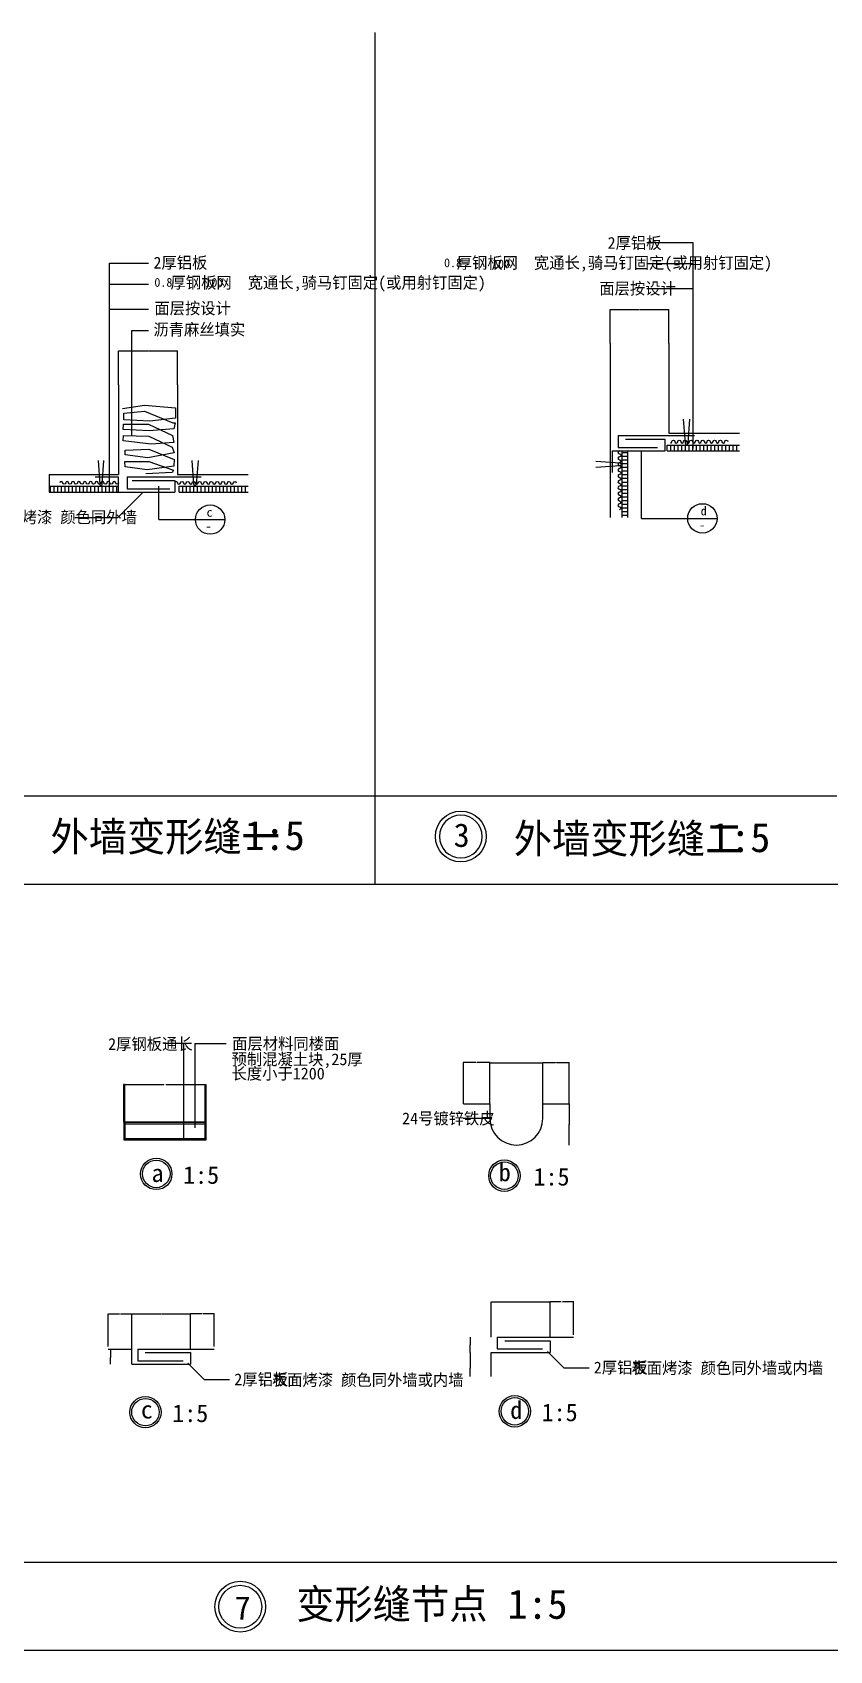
# Model space of a CAD drawing. Header units: metres. Extents: x -53639 to -48096, y 26117 to 28868.
# Drawn here: x -52142 to -50787, y 26117 to 28868 of the extents above; entities that cross this region are included whole.
import ezdxf

# ---------------------------------------------------------------- set-up
doc = ezdxf.new("R2010")
doc.units = ezdxf.units.M
for name, color, linetype in [('DIM', 7, 'Continuous'), ('HATCH', 8, 'Continuous'), ('L', 4, 'Continuous'), ('LINE', 31, 'Continuous'), ('TEXT', 7, 'Continuous'), ('WALL', 2, 'Continuous')]:
    doc.layers.add(name, color=color, linetype=linetype)
doc.dimstyles.get("Standard").update_dxf_attribs({"dimtxt": 2.5, "dimasz": 2.5, "dimexe": 1.25, "dimexo": 0.625, "dimtad": 1, "dimcen": 2.5, "dimazin": 3, "dimtfac": 1, "dimtmove": 0, "dimatfit": 3})

# ---------------------------------------------------------------- blocks, each defined once
blk = doc.blocks.new('*D7')
for p, q in [((-51995.62, 28269.19), (-51995.62, 28326.61)), ((-51995.37, 28326.61), (-51946.12, 28326.61)), ((-51945.12, 28326.61), (-51895.87, 28326.61)), ((-51895.62, 28269.19), (-51895.62, 28326.61))]:
    blk.add_line(p, q)
at = {"layer": 'Defpoints'}
for p in [(-51995.62, 28326.61), (-51995.62, 28269.19), (-51895.62, 28269.19)]:
    blk.add_point(p, dxfattribs=at)
at = {"layer": 'DIM', "insert": (-51945.62, 28326.61), "char_height": 1, "attachment_point": 5}
blk.add_mtext('B', dxfattribs=at)
blk = doc.blocks.new('*D8')
for p, q in [((-51160.45, 28339.36), (-51160.45, 28396.77)), ((-51160.2, 28396.77), (-51110.95, 28396.77)), ((-51109.95, 28396.77), (-51060.7, 28396.77)), ((-51060.45, 28339.36), (-51060.45, 28396.77))]:
    blk.add_line(p, q)
at = {"layer": 'Defpoints'}
for p in [(-51160.45, 28396.77), (-51160.45, 28339.36), (-51060.45, 28339.36)]:
    blk.add_point(p, dxfattribs=at)
at = {"layer": 'DIM', "insert": (-51110.45, 28396.77), "char_height": 1, "attachment_point": 5}
blk.add_mtext('B', dxfattribs=at)
blk = doc.blocks.new('*D9')
for p, q in [((-51848.84, 27015.36), (-51848.84, 27079.32)), ((-51848.59, 27079.32), (-51848.34, 27079.32)), ((-51847.34, 27079.32), (-51847.09, 27079.32)), ((-51846.84, 27015.36), (-51846.84, 27079.32))]:
    blk.add_line(p, q)
at = {"layer": 'Defpoints'}
for p in [(-51848.84, 27079.32), (-51848.84, 27015.36), (-51846.84, 27015.36)]:
    blk.add_point(p, dxfattribs=at)
at = {"layer": 'DIM', "insert": (-51847.84, 27079.32), "char_height": 1, "attachment_point": 5}
blk.add_mtext('2', dxfattribs=at)
blk = doc.blocks.new('*D10')
for p, q in [((-51986.34, 27079.32), (-51987.09, 27079.32)), ((-51986.84, 27015.36), (-51986.84, 27079.32)), ((-51984.59, 27079.32), (-51985.34, 27079.32)), ((-51984.84, 27015.36), (-51984.84, 27079.32))]:
    blk.add_line(p, q)
at = {"layer": 'Defpoints'}
for p in [(-51984.84, 27079.32), (-51986.84, 27015.36), (-51984.84, 27015.36)]:
    blk.add_point(p, dxfattribs=at)
at = {"layer": 'DIM', "insert": (-51985.84, 27079.32), "char_height": 1, "attachment_point": 5}
blk.add_mtext('2', dxfattribs=at)
blk = doc.blocks.new('*D11')
for p, q in [((-51984.84, 27015.36), (-51984.84, 27079.32)), ((-51984.59, 27079.32), (-51918.84, 27079.32)), ((-51914.84, 27079.32), (-51849.09, 27079.32)), ((-51848.84, 27015.36), (-51848.84, 27079.32))]:
    blk.add_line(p, q)
at = {"layer": 'Defpoints'}
for p in [(-51984.84, 27079.32), (-51984.84, 27015.36), (-51848.84, 27015.36)]:
    blk.add_point(p, dxfattribs=at)
at = {"layer": 'DIM', "insert": (-51916.84, 27079.32), "char_height": 1, "attachment_point": 5}
blk.add_mtext('B+35', dxfattribs=at)
blk = doc.blocks.new('*D12')
for p, q in [((-51388.27, 27116.42), (-51410.02, 27116.42)), ((-51409.77, 27046.26), (-51409.77, 27116.42)), ((-51364.52, 27116.42), (-51386.27, 27116.42)), ((-51364.77, 27046.26), (-51364.77, 27116.42))]:
    blk.add_line(p, q)
at = {"layer": 'Defpoints'}
for p in [(-51364.77, 27116.42), (-51409.77, 27046.26), (-51364.77, 27046.26)]:
    blk.add_point(p, dxfattribs=at)
at = {"layer": 'DIM', "insert": (-51387.27, 27116.42), "char_height": 1, "attachment_point": 5}
blk.add_mtext('40', dxfattribs=at)
blk = doc.blocks.new('*D13')
for p, q in [((-51364.77, 27046.26), (-51364.77, 27116.27)), ((-51364.52, 27116.27), (-51320.27, 27116.27)), ((-51319.27, 27116.27), (-51275.02, 27116.27)), ((-51274.77, 27046.26), (-51274.77, 27116.27))]:
    blk.add_line(p, q)
at = {"layer": 'Defpoints'}
for p in [(-51364.77, 27116.27), (-51364.77, 27046.26), (-51274.77, 27046.26)]:
    blk.add_point(p, dxfattribs=at)
at = {"layer": 'DIM', "insert": (-51319.77, 27116.27), "char_height": 1, "attachment_point": 5}
blk.add_mtext('B', dxfattribs=at)
blk = doc.blocks.new('*D14')
for p, q in [((-51274.77, 27046.26), (-51274.77, 27116.33)), ((-51274.52, 27116.33), (-51253.27, 27116.33)), ((-51251.27, 27116.33), (-51230.02, 27116.33)), ((-51229.77, 27046.26), (-51229.77, 27116.33))]:
    blk.add_line(p, q)
at = {"layer": 'Defpoints'}
for p in [(-51274.77, 27116.33), (-51274.77, 27046.26), (-51229.77, 27046.26)]:
    blk.add_point(p, dxfattribs=at)
at = {"layer": 'DIM', "insert": (-51252.27, 27116.33), "char_height": 1, "attachment_point": 5}
blk.add_mtext('40', dxfattribs=at)
blk = doc.blocks.new('*D15')
for p, q in [((-51229.77, 27046.26), (-51229.77, 27011.26)), ((-51230.02, 27011.26), (-51230.27, 27011.26)), ((-51229.77, 26976.26), (-51229.77, 27011.26)), ((-51229.77, 27011.26), (-51229.77, 27011.26)), ((-51229.52, 27011.26), (-51229.27, 27011.26))]:
    blk.add_line(p, q)
at = {"layer": 'Defpoints'}
for p in [(-51229.77, 27046.26), (-51229.77, 27011.26), (-51229.77, 26976.26)]:
    blk.add_point(p, dxfattribs=at)
at = {"layer": 'DIM', "insert": (-51229.77, 27012.385), "char_height": 1, "attachment_point": 5}
blk.add_mtext('0', dxfattribs=at)
blk = doc.blocks.new('*D16')
for p, q in [((-51973.31, 26629.44), (-51973.31, 26689.23)), ((-51973.06, 26689.23), (-51923.81, 26689.23)), ((-51922.81, 26689.23), (-51873.56, 26689.23)), ((-51873.31, 26629.44), (-51873.31, 26689.23))]:
    blk.add_line(p, q)
at = {"layer": 'Defpoints'}
for p in [(-51973.31, 26689.23), (-51973.31, 26629.44), (-51873.31, 26629.44)]:
    blk.add_point(p, dxfattribs=at)
at = {"layer": 'DIM', "insert": (-51923.31, 26689.23), "char_height": 1, "attachment_point": 5}
blk.add_mtext('B', dxfattribs=at)
blk = doc.blocks.new('*D17')
for p, q in [((-51854.31, 26689.23), (-51873.56, 26689.23)), ((-51873.31, 26629.44), (-51873.31, 26689.23)), ((-51833.06, 26689.23), (-51852.31, 26689.23)), ((-51833.31, 26633.44), (-51833.31, 26689.23))]:
    blk.add_line(p, q)
at = {"layer": 'Defpoints'}
for p in [(-51833.31, 26689.23), (-51873.31, 26629.44), (-51833.31, 26633.44)]:
    blk.add_point(p, dxfattribs=at)
at = {"layer": 'DIM', "insert": (-51853.31, 26689.23), "char_height": 1, "attachment_point": 5}
blk.add_mtext('40', dxfattribs=at)
blk = doc.blocks.new('*D18')
for p, q in [((-52013.31, 26633.44), (-52013.31, 26689.23)), ((-52013.06, 26689.23), (-51994.31, 26689.23)), ((-51992.31, 26689.23), (-51973.56, 26689.23)), ((-51973.31, 26629.44), (-51973.31, 26689.23))]:
    blk.add_line(p, q)
at = {"layer": 'Defpoints'}
for p in [(-52013.31, 26689.23), (-52013.31, 26633.44), (-51973.31, 26629.44)]:
    blk.add_point(p, dxfattribs=at)
at = {"layer": 'DIM', "insert": (-51993.31, 26689.23), "char_height": 1, "attachment_point": 5}
blk.add_mtext('40', dxfattribs=at)
blk = doc.blocks.new('*D19')
for p, q in [((-52009.56, 26615.19), (-52009.81, 26615.19)), ((-52009.31, 26629.44), (-52009.31, 26615.19)), ((-52009.31, 26603.44), (-52009.31, 26615.19)), ((-52009.31, 26615.19), (-52009.31, 26615.19)), ((-52009.06, 26615.19), (-52008.81, 26615.19))]:
    blk.add_line(p, q)
at = {"layer": 'Defpoints'}
for p in [(-52009.31, 26629.44), (-52009.31, 26615.19), (-52009.31, 26603.44)]:
    blk.add_point(p, dxfattribs=at)
at = {"layer": 'DIM', "insert": (-52009.31, 26616.315), "char_height": 1, "attachment_point": 5}
blk.add_mtext('25', dxfattribs=at)
blk = doc.blocks.new('*D20')
for p, q in [((-51398.36, 26623.6), (-51398.36, 26596.78)), ((-51398.61, 26596.78), (-51398.86, 26596.78)), ((-51398.36, 26582.6), (-51398.36, 26596.78)), ((-51398.36, 26596.78), (-51398.36, 26596.78)), ((-51398.11, 26596.78), (-51397.86, 26596.78))]:
    blk.add_line(p, q)
at = {"layer": 'Defpoints'}
for p in [(-51398.36, 26623.6), (-51398.36, 26596.78), (-51398.36, 26582.6)]:
    blk.add_point(p, dxfattribs=at)
at = {"layer": 'DIM', "insert": (-51398.36, 26597.905), "char_height": 1, "attachment_point": 5}
blk.add_mtext('40', dxfattribs=at)
blk = doc.blocks.new('*D21')
for p, q in [((-51362.36, 26649.6), (-51362.36, 26709.39)), ((-51362.11, 26709.39), (-51312.86, 26709.39)), ((-51311.86, 26709.39), (-51262.61, 26709.39)), ((-51262.36, 26649.6), (-51262.36, 26709.39))]:
    blk.add_line(p, q)
at = {"layer": 'Defpoints'}
for p in [(-51362.36, 26709.39), (-51362.36, 26649.6), (-51262.36, 26649.6)]:
    blk.add_point(p, dxfattribs=at)
at = {"layer": 'DIM', "insert": (-51312.36, 26709.39), "char_height": 1, "attachment_point": 5}
blk.add_mtext('B', dxfattribs=at)
blk = doc.blocks.new('*D22')
for p, q in [((-51243.36, 26709.39), (-51262.61, 26709.39)), ((-51262.36, 26649.6), (-51262.36, 26709.39)), ((-51222.11, 26709.39), (-51241.36, 26709.39)), ((-51222.36, 26653.6), (-51222.36, 26709.39))]:
    blk.add_line(p, q)
at = {"layer": 'Defpoints'}
for p in [(-51222.36, 26709.39), (-51262.36, 26649.6), (-51222.36, 26653.6)]:
    blk.add_point(p, dxfattribs=at)
at = {"layer": 'DIM', "insert": (-51242.36, 26709.39), "char_height": 1, "attachment_point": 5}
blk.add_mtext('40', dxfattribs=at)
blk = doc.blocks.new('*D23')
for p, q in [((-51398.36, 26649.6), (-51398.36, 26636.58)), ((-51398.61, 26636.58), (-51398.86, 26636.58)), ((-51398.36, 26623.6), (-51398.36, 26636.58)), ((-51398.36, 26636.58), (-51398.36, 26636.58)), ((-51398.11, 26636.58), (-51397.86, 26636.58))]:
    blk.add_line(p, q)
at = {"layer": 'Defpoints'}
for p in [(-51398.36, 26649.6), (-51398.36, 26636.58), (-51398.36, 26623.6)]:
    blk.add_point(p, dxfattribs=at)
at = {"layer": 'DIM', "insert": (-51398.36, 26637.705), "char_height": 1, "attachment_point": 5}
blk.add_mtext('25', dxfattribs=at)

msp = doc.modelspace()

# ---------------------------------------------------------------- linework, layer by layer
at = {"layer": 'DIM'}
for p, q in [((-51984.84, 27015.36), (-51848.84, 27015.36)), ((-51984.84, 27012.36), (-51848.84, 27012.36))]:
    msp.add_line(p, q, dxfattribs=at)
for points in [[(-51450.63, 27500.88, 1), (-51377.67, 27500.88, 1)], [(-51752.5, 26191.2, -1), (-51825.46, 26191.2, -1)]]:
    msp.add_lwpolyline(points, format="xyb", close=True, dxfattribs=at)
for centre in [(-51414.15, 27500.88), (-51788.98, 26191.2)]:
    msp.add_circle(centre, 43.2, dxfattribs=at)
at = {"layer": 'HATCH'}
for p, q in [((-51130.45, 28153.12), (-51140.45, 28153.12)), ((-51057.43, 28156.52), (-51057.43, 28166.52)), ((-51051.18, 28156.52), (-51051.18, 28166.52)), ((-51044.93, 28156.52), (-51044.93, 28166.52)), ((-51038.68, 28156.52), (-51038.68, 28166.52)), ((-51032.43, 28156.52), (-51032.43, 28166.52)), ((-51026.18, 28156.52), (-51026.18, 28166.52)), ((-51019.93, 28156.52), (-51019.93, 28166.52)), ((-51013.68, 28156.52), (-51013.68, 28166.52)), ((-51007.43, 28156.52), (-51007.43, 28166.52)), ((-51001.18, 28156.52), (-51001.18, 28166.52)), ((-50994.93, 28156.52), (-50994.93, 28166.52)), ((-50988.68, 28156.52), (-50988.68, 28166.52)), ((-50982.43, 28156.52), (-50982.43, 28166.52)), ((-50976.18, 28156.52), (-50976.18, 28166.52)), ((-50969.93, 28156.52), (-50969.93, 28166.52)), ((-50963.68, 28156.52), (-50963.68, 28166.52)), ((-50957.43, 28156.52), (-50957.43, 28166.52)), ((-50951.18, 28156.52), (-50951.18, 28166.52)), ((-50944.93, 28156.52), (-50944.93, 28166.52)), ((-51130.45, 28146.87), (-51140.45, 28146.87)), ((-51130.45, 28140.62), (-51140.45, 28140.62)), ((-51130.45, 28134.37), (-51140.45, 28134.37)), ((-51130.45, 28128.12), (-51140.45, 28128.12)), ((-52111.35, 28086.35), (-52111.35, 28096.35)), ((-52105.1, 28086.35), (-52105.1, 28096.35)), ((-52098.85, 28086.35), (-52098.85, 28096.35)), ((-52092.6, 28086.35), (-52092.6, 28096.35)), ((-52086.35, 28086.35), (-52086.35, 28096.35)), ((-52080.1, 28086.35), (-52080.1, 28096.35)), ((-52073.85, 28086.35), (-52073.85, 28096.35)), ((-52067.6, 28086.35), (-52067.6, 28096.35)), ((-52061.35, 28086.35), (-52061.35, 28096.35)), ((-52055.1, 28086.35), (-52055.1, 28096.35)), ((-52048.85, 28086.35), (-52048.85, 28096.35)), ((-52042.6, 28086.35), (-52042.6, 28096.35)), ((-52036.35, 28086.35), (-52036.35, 28096.35)), ((-52030.1, 28086.35), (-52030.1, 28096.35)), ((-52023.85, 28086.35), (-52023.85, 28096.35)), ((-52017.6, 28086.35), (-52017.6, 28096.35)), ((-52011.35, 28086.35), (-52011.35, 28096.35)), ((-52005.1, 28086.35), (-52005.1, 28096.35)), ((-51998.85, 28086.35), (-51998.85, 28096.35)), ((-51892.6, 28086.35), (-51892.6, 28096.35)), ((-51886.35, 28086.35), (-51886.35, 28096.35)), ((-51880.1, 28086.35), (-51880.1, 28096.35)), ((-51873.85, 28086.35), (-51873.85, 28096.35)), ((-51867.6, 28086.35), (-51867.6, 28096.35)), ((-51861.35, 28086.35), (-51861.35, 28096.35)), ((-51855.1, 28086.35), (-51855.1, 28096.35)), ((-51848.85, 28086.35), (-51848.85, 28096.35)), ((-51842.6, 28086.35), (-51842.6, 28096.35)), ((-51836.35, 28086.35), (-51836.35, 28096.35)), ((-51830.1, 28086.35), (-51830.1, 28096.35)), ((-51823.85, 28086.35), (-51823.85, 28096.35)), ((-51817.6, 28086.35), (-51817.6, 28096.35)), ((-51811.35, 28086.35), (-51811.35, 28096.35)), ((-51805.1, 28086.35), (-51805.1, 28096.35)), ((-51798.85, 28086.35), (-51798.85, 28096.35)), ((-51792.6, 28086.35), (-51792.6, 28096.35)), ((-51786.35, 28086.35), (-51786.35, 28096.35)), ((-51780.1, 28086.35), (-51780.1, 28096.35)), ((-51130.45, 28121.87), (-51140.45, 28121.87)), ((-51130.45, 28115.62), (-51140.45, 28115.62)), ((-51130.45, 28109.37), (-51140.45, 28109.37)), ((-51130.45, 28103.12), (-51140.45, 28103.12)), ((-51130.45, 28096.87), (-51140.45, 28096.87)), ((-51130.45, 28090.62), (-51140.45, 28090.62)), ((-51130.45, 28084.37), (-51140.45, 28084.37)), ((-51130.45, 28078.12), (-51140.45, 28078.12)), ((-51130.45, 28071.87), (-51140.45, 28071.87)), ((-51130.45, 28065.62), (-51140.45, 28065.62)), ((-51130.45, 28059.37), (-51140.45, 28059.37)), ((-51130.45, 28053.12), (-51140.45, 28053.12)), ((-51130.45, 28046.87), (-51140.45, 28046.87))]:
    msp.add_line(p, q, dxfattribs=at)
at = {"layer": 'L'}
for p, q in [((-51559.78, 27419.54), (-51559.78, 28868.26)), ((-50775.14, 27569.54), (-52344.43, 27569.54)), ((-48269.35, 27419.54), (-53639.35, 27419.54)), ((-50775.14, 26266.54), (-53639.35, 26266.54)), ((-48269.35, 26116.54), (-53639.35, 26116.54))]:
    msp.add_line(p, q, dxfattribs=at)
at = {"layer": 'LINE'}
for p, q in [((-51140.45, 28156.52), (-51140.45, 28043.22)), ((-51130.45, 28043.22), (-51130.45, 28156.52)), ((-51063.68, 28156.52), (-51063.68, 28166.52)), ((-51063.68, 28166.52), (-50940.59, 28166.52)), ((-51063.68, 28156.52), (-50940.59, 28156.52)), ((-52113.74, 28116.35), (-52113.74, 28086.35)), ((-52113.74, 28096.35), (-51995.62, 28096.35)), ((-52035.62, 28112.35), (-51995.62, 28112.35)), ((-51995.62, 28086.35), (-51995.62, 28112.35)), ((-51980.91, 28112.35), (-51980.91, 28092.35)), ((-51980.91, 28112.35), (-51855.62, 28112.35)), ((-51972.75, 28106.35), (-51899.99, 28106.35)), ((-51899.99, 28106.35), (-51899.99, 28086.35)), ((-51892.6, 28096.35), (-51775.76, 28096.35)), ((-52113.74, 28086.35), (-51995.62, 28086.35)), ((-51995.62, 28086.35), (-51899.99, 28086.35)), ((-51980.91, 28092.35), (-51908.47, 28092.35)), ((-51892.6, 28086.35), (-51775.76, 28086.35)), ((-51352.29, 26649.6), (-51222.43, 26649.6)), ((-51352.29, 26649.6), (-51352.29, 26629.6)), ((-51339.5, 26643.6), (-51262.36, 26643.6)), ((-51262.36, 26643.6), (-51262.36, 26623.6)), ((-52013.28, 26629.44), (-51973.31, 26629.44)), ((-51973.31, 26603.44), (-51973.31, 26629.44)), ((-51962.99, 26629.44), (-51833.45, 26629.44)), ((-51962.99, 26629.44), (-51962.99, 26609.44)), ((-51962.99, 26609.44), (-51886.17, 26609.44)), ((-51950.45, 26623.44), (-51873.45, 26623.44)), ((-51873.45, 26623.44), (-51873.45, 26603.44)), ((-51362.36, 26582.75), (-51362.36, 26623.6)), ((-51362.36, 26623.6), (-51262.36, 26623.6)), ((-51352.29, 26629.6), (-51275.22, 26629.6)), ((-51973.31, 26603.44), (-51873.45, 26603.44))]:
    msp.add_line(p, q, dxfattribs=at)
for points in [[(-51989.25, 28228.43), (-51951.9, 28234.22), (-51899.1, 28229.72), (-51899.1, 28212.06), (-51942.89, 28206.91), (-51986.67, 28209.48), (-51986.67, 28220.71), (-51951.9, 28223.92), (-51903.61, 28204.34), (-51899.75, 28204.19), (-51901.68, 28193.89), (-51943.53, 28190.67), (-51987.96, 28193.25), (-51987.32, 28202.26), (-51944.82, 28202.26), (-51904.25, 28182.95), (-51901.68, 28170.72), (-51940.31, 28168.15), (-51987.96, 28173.94), (-51987.32, 28182.95), (-51944.17, 28181.66), (-51904.9, 28163), (-51901.03, 28153.35), (-51946.11, 28144.98), (-51984.74, 28150.13), (-51984.74, 28157.85), (-51944.17, 28159.78), (-51901.03, 28141.76), (-51901.68, 28130.82), (-51947.39, 28124.39), (-51984.74, 28129.53), (-51985.38, 28138.54), (-51944.17, 28138.54), (-51902.32, 28123.74), (-51904.9, 28119.88), (-51949.33, 28117.8)], [(-51984.84, 27015.36), (-51984.84, 26987.36), (-51848.84, 26987.36), (-51848.84, 27015.36)]]:
    msp.add_lwpolyline(points, dxfattribs=at)
for points in [[(-51025.45, 28210.67), (-51028.45, 28169.63, -1), (-51032.45, 28169.63), (-51035.45, 28210.67)], [(-51144.52, 28156.52, 1), (-51144.52, 28151.52, -1), (-51144.52, 28146.52, 1), (-51144.52, 28141.52, -1), (-51144.52, 28136.52, 1), (-51144.52, 28131.52, -1), (-51144.52, 28126.52, 1), (-51144.52, 28121.52, -1), (-51144.52, 28116.52, 1), (-51144.52, 28111.52, -1), (-51144.52, 28106.52, 1), (-51144.52, 28101.52, -1), (-51144.52, 28096.52, 1), (-51144.52, 28091.52, -1), (-51144.52, 28086.52, 1), (-51144.52, 28081.52, -1), (-51144.52, 28076.52, 1), (-51144.52, 28071.52, -1), (-51144.52, 28066.52, 1), (-51144.52, 28061.52, -1), (-51144.52, 28056.52)], [(-51057.7, 28169.96, 0.39), (-51055.45, 28172.45, -1), (-51050.45, 28172.45, 1), (-51045.45, 28172.45, -1), (-51040.45, 28172.45, 1), (-51035.45, 28172.45, -1), (-51030.45, 28172.45, 1), (-51025.45, 28172.45, -1), (-51020.45, 28172.45, 1), (-51015.45, 28172.45, -1), (-51010.45, 28172.45, 1), (-51005.45, 28172.45, -1), (-51000.45, 28172.45, 1), (-50995.45, 28172.45, -1), (-50990.45, 28172.45, 1), (-50985.45, 28172.45, -1), (-50980.45, 28172.45, 1), (-50975.45, 28172.45, -1), (-50970.45, 28172.45, 1), (-50965.45, 28172.45, -1), (-50960.45, 28172.45)], [(-52030.62, 28140.5), (-52027.62, 28099.46, 1), (-52023.62, 28099.46), (-52020.62, 28140.5)], [(-51860.62, 28140.5), (-51863.62, 28099.46, -1), (-51867.62, 28099.46), (-51870.62, 28140.5)], [(-51184.42, 28128.71), (-51143.37, 28131.71, 1), (-51143.37, 28135.71), (-51184.42, 28138.71)], [(-51995.62, 28102.28, -1), (-52000.62, 28102.28, 1), (-52005.62, 28102.28, -1), (-52010.62, 28102.28, 1), (-52015.62, 28102.28, -1), (-52020.62, 28102.28, 1), (-52025.62, 28102.28, -1), (-52030.62, 28102.28, 1), (-52035.62, 28102.28, -1), (-52040.62, 28102.28, 1), (-52045.62, 28102.28, -1), (-52050.62, 28102.28, 1), (-52055.62, 28102.28, -1), (-52060.62, 28102.28, 1), (-52065.62, 28102.28, -1), (-52070.62, 28102.28, 1), (-52075.62, 28102.28, -1), (-52080.62, 28102.28, 1), (-52085.62, 28102.28, -1), (-52090.62, 28102.28, 1), (-52095.62, 28102.28)], [(-51899.57, 28104.31, -0.61), (-51895.62, 28102.28, 1), (-51890.62, 28102.28, -1), (-51885.62, 28102.28, 1), (-51880.62, 28102.28, -1), (-51875.62, 28102.28, 1), (-51870.62, 28102.28, -1), (-51865.62, 28102.28, 1), (-51860.62, 28102.28, -1), (-51855.62, 28102.28, 1), (-51850.62, 28102.28, -1), (-51845.62, 28102.28, 1), (-51840.62, 28102.28, -1), (-51835.62, 28102.28, 1), (-51830.62, 28102.28, -1), (-51825.62, 28102.28, 1), (-51820.62, 28102.28, -1), (-51815.62, 28102.28, 1), (-51810.62, 28102.28, -1), (-51805.62, 28102.28, 1), (-51800.62, 28102.28, -1), (-51795.62, 28102.28)], [(-51409.77, 27046.26), (-51364.77, 27046.26), (-51364.77, 27021.26, 1), (-51274.77, 27021.26), (-51274.77, 27046.26), (-51229.77, 27046.26)]]:
    msp.add_lwpolyline(points, format="xyb", dxfattribs=at)
msp.add_lwpolyline([(-51984.84, 27015.36), (-51986.84, 27015.36), (-51986.84, 26985.36), (-51846.84, 26985.36), (-51846.84, 27015.36)], close=True, dxfattribs=at)
at = {"layer": 'TEXT'}
for p, q in [((-51019.34, 28510.26), (-51097.9, 28510.26)), ((-51019.34, 28160.69), (-51019.34, 28510.26)), ((-52011.26, 28475.74), (-51945.07, 28475.74)), ((-52011.26, 28086.35), (-52011.26, 28475.74)), ((-51019.34, 28474.88), (-51097.9, 28474.88)), ((-52011.26, 28440.36), (-51945.07, 28440.36)), ((-51019.34, 28432.11), (-51097.9, 28432.11)), ((-52011.26, 28397.59), (-51945.07, 28397.59)), ((-51973.34, 28182.53), (-51973.34, 28361.54)), ((-51973.34, 28361.54), (-51944.9, 28361.54)), ((-51106.91, 28041.84), (-51106.91, 28156.52)), ((-51927.1, 28039.79), (-51927.1, 28096.35)), ((-51997.02, 28043.34), (-51954, 28086.35)), ((-52070.32, 28043.34), (-51997.02, 28043.34)), ((-51106.91, 28041.84), (-50978.59, 28041.84)), ((-51927.1, 28039.79), (-51815.14, 28039.79)), ((-51885.4, 27149.01), (-51919.09, 27149.01)), ((-51885.4, 27149.01), (-51885.4, 26987.36)), ((-51866.02, 27149.01), (-51812.96, 27149.01)), ((-51866.02, 27149.01), (-51866.02, 27005.36)), ((-51364.77, 27021.26), (-51410.23, 27021.26)), ((-51266.84, 26625.27), (-51239.24, 26597.67)), ((-51877.78, 26605.11), (-51850.19, 26577.51)), ((-51239.24, 26597.67), (-51196.05, 26597.67)), ((-51850.19, 26577.51), (-51806.99, 26577.51))]:
    msp.add_line(p, q, dxfattribs=at)
for points in [[(-51954.98, 26927.1, -1), (-51908.32, 26927.1, -1)], [(-51363.43, 26924.16, -1), (-51316.76, 26924.16, -1)], [(-51973.41, 26521.98, -1), (-51926.75, 26521.98, -1)], [(-51345.73, 26523.48, -1), (-51299.07, 26523.48, -1)]]:
    msp.add_lwpolyline(points, format="xyb", close=True, dxfattribs=at)
for centre, radius in [((-51840.14, 28039.79), 25), ((-51003.59, 28041.84), 25), ((-51931.65, 26927.1), 26.67), ((-51340.09, 26924.16), 26.67), ((-51950.08, 26521.98), 26.67), ((-51322.4, 26523.48), 26.67)]:
    msp.add_circle(centre, radius, dxfattribs=at)
at = {"layer": 'WALL'}
for p, q in [((-51160.45, 28339.36), (-51160.45, 28043.22)), ((-51060.45, 28339.36), (-51060.45, 28186.52)), ((-51995.62, 28269.19), (-51995.62, 28116.35)), ((-51895.62, 28269.19), (-51895.62, 28116.35)), ((-51147.01, 28182.52), (-51017.1, 28182.52)), ((-51147.01, 28182.52), (-51147.01, 28162.52)), ((-51060.45, 28186.52), (-50940.59, 28186.52)), ((-51157.1, 28156.52), (-51157.1, 28120.09)), ((-51157.1, 28156.52), (-51067, 28156.52)), ((-51147.01, 28162.52), (-51079.95, 28162.52)), ((-51134.23, 28176.52), (-51067, 28176.52)), ((-51067, 28156.52), (-51067, 28176.52)), ((-52113.74, 28116.35), (-51995.62, 28116.35)), ((-51895.62, 28116.35), (-51775.76, 28116.35))]:
    msp.add_line(p, q, dxfattribs=at)

# ---------------------------------------------------------------- texts
at = {"layer": 'DIM'}
for s, height, p in [('外墙变形缝一', 50, (-52111.42, 27475.77)), ('1:5', 50, (-51781.41, 27477.81)), ('3', 40, (-51426.3, 27483.22)), ('外墙变形缝二', 50, (-51324.07, 27472.34)), ('1:5', 50, (-50990.18, 27474.39)), ('变形缝节点 1:5', 50, (-51693.8, 26170.66)), ('7', 40, (-51798.33, 26169.14))]:
    msp.add_text(s, height=height, dxfattribs=at).set_placement(p)
at = {"layer": 'TEXT'}
for s, height, p in [('2厚铝板', 20, (-51164.71, 28500.33)), ('2厚铝板', 20, (-51936.49, 28466.65)), ('0.8', 15, (-51442.61, 28468.98)), ('厚钢板网  宽通长,骑马钉固定(或用射钉固定)', 20, (-51421.06, 28466.51)), ('100', 15, (-51361.02, 28467.24)), ('厚钢板网  宽通长,骑马钉固定(或用射钉固定)', 20, (-51907.52, 28432.84)), ('0.8', 15, (-51934.88, 28435.69)), ('100', 15, (-51848.35, 28435.69)), ('面层按设计', 20, (-51178.78, 28422.85)), ('面层按设计', 20, (-51934.86, 28389.18)), ('沥青麻丝填实', 20, (-51936.55, 28352.96)), ('表面做烤漆 颜色同外墙', 20, (-52238.33, 28033.98)), ('c', 15, (-51846.16, 28044.67)), ('d', 15, (-51006.44, 28046.95)), ('-', 15, (-51848.06, 28020.99)), ('-', 15, (-51009.05, 28023.05)), ('2厚钢板通长', 20, (-52013.48, 27138.07)), ('面层材料同楼面', 20, (-51802.7, 27138.67)), ('预制混凝土块,25厚', 20, (-51803.75, 27112.1)), ('长度小于1200', 20, (-51803.75, 27087.87)), ('24号镀锌铁皮', 20, (-51513.95, 27011.53)), ('1:5', 30, (-51886.06, 26910.32)), ('b', 30, (-51349.56, 26914.79)), ('a', 30, (-51939.65, 26913.5)), ('1:5', 30, (-51290.6, 26907.37)), ('2厚铝板', 20, (-51188.17, 26587.95)), ('表面烤漆 颜色同外墙或内墙', 20, (-51124.17, 26587.16)), ('2厚铝板', 20, (-51799.12, 26567.79)), ('表面烤漆 颜色同外墙或内墙', 20, (-51735.12, 26567)), ('c', 30, (-51957.88, 26511.31)), ('1:5', 30, (-51904.49, 26505.19)), ('d', 30, (-51330.2, 26510.61)), ('1:5', 30, (-51276.81, 26506.69))]:
    msp.add_text(s, height=height, dxfattribs=at).set_placement(p)

# ---------------------------------------------------------------- dimensions: what is measured, and where the dimension line sits
at = {"layer": 'DIM'}
for base, p1, p2, text, picture, middle in [((-51160.45, 28396.77), (-51160.45, 28339.36), (-51060.45, 28339.36), 'B', '*D8', (-51110.45, 28396.77)), ((-51995.62, 28326.61), (-51995.62, 28269.19), (-51895.62, 28269.19), 'B', '*D7', (-51945.62, 28326.61)), ((-51364.77, 27116.42), (-51364.77, 27046.26), (-51409.77, 27046.26), '40', '*D12', (-51387.27, 27116.42)), ((-51364.77, 27116.27), (-51364.77, 27046.26), (-51274.77, 27046.26), 'B', '*D13', (-51319.77, 27116.27)), ((-51274.77, 27116.33), (-51274.77, 27046.26), (-51229.77, 27046.26), '40', '*D14', (-51252.27, 27116.33)), ((-51984.84, 27079.32), (-51984.84, 27015.36), (-51848.84, 27015.36), 'B+35', '*D11', (-51916.84, 27079.32)), ((-51362.36, 26709.39), (-51362.36, 26649.6), (-51262.36, 26649.6), 'B', '*D21', (-51312.36, 26709.39)), ((-51222.36, 26709.39), (-51222.36, 26653.6), (-51262.36, 26649.6), '40', '*D22', (-51242.36, 26709.39)), ((-52013.31, 26689.23), (-52013.31, 26633.44), (-51973.31, 26629.44), '40', '*D18', (-51993.31, 26689.23)), ((-51973.31, 26689.23), (-51973.31, 26629.44), (-51873.31, 26629.44), 'B', '*D16', (-51923.31, 26689.23)), ((-51833.31, 26689.23), (-51833.31, 26633.44), (-51873.31, 26629.44), '40', '*D17', (-51853.31, 26689.23)), ((-51398.36, 26636.58), (-51398.36, 26649.6), (-51398.36, 26623.6), '25', '*D23', (-51398.36, 26637.705)), ((-52009.31, 26615.19), (-52009.31, 26629.44), (-52009.31, 26603.44), '25', '*D19', (-52009.31, 26616.315)), ((-51398.36, 26596.78), (-51398.36, 26582.6), (-51398.36, 26623.6), '40', '*D20', (-51398.36, 26597.905))]:
    dim = msp.add_linear_dim(base=base, p1=p1, p2=p2, text=text, dimstyle='Standard', dxfattribs=at)
    dim.commit()
    dim.dimension.update_dxf_attribs({"geometry": picture, "text_midpoint": middle})
for base, p1, p2, picture, middle in [((-51984.84, 27079.32), (-51984.84, 27015.36), (-51986.84, 27015.36), '*D10', (-51985.84, 27079.32)), ((-51848.84, 27079.32), (-51848.84, 27015.36), (-51846.84, 27015.36), '*D9', (-51847.84, 27079.32)), ((-51229.77, 27011.26), (-51229.77, 27046.26), (-51229.77, 26976.26), '*D15', (-51229.77, 27012.385))]:
    dim = msp.add_linear_dim(base=base, p1=p1, p2=p2, dimstyle='Standard', dxfattribs=at)
    dim.commit()
    dim.dimension.update_dxf_attribs({"geometry": picture, "text_midpoint": middle})

doc.saveas('drawing.dxf')
